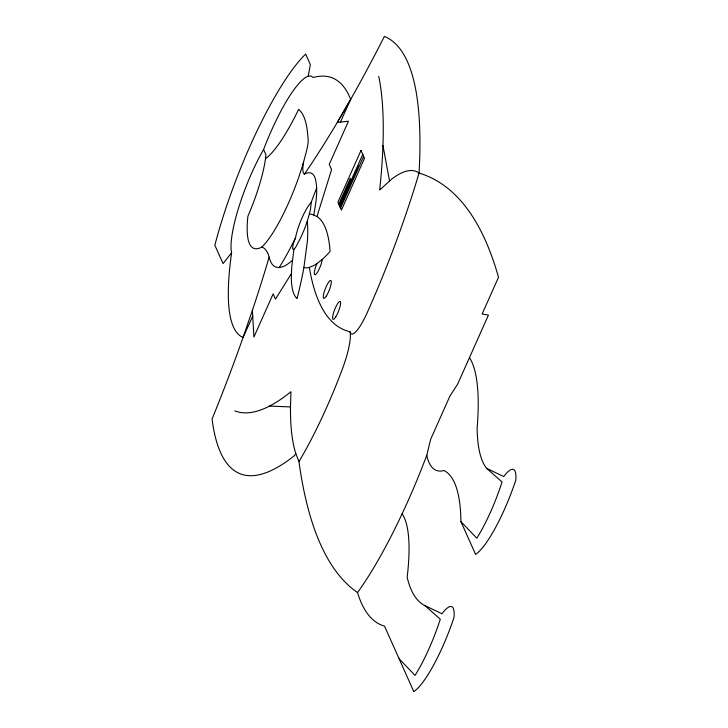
<?xml version="1.0" encoding="UTF-8"?>
<svg xmlns="http://www.w3.org/2000/svg" width="728" height="728" viewBox="0 0 728 728"><rect width="100%" height="100%" fill="white"/><g stroke="black" fill="none" stroke-linecap="round" stroke-linejoin="round"><path stroke-width="1.09" d="M292.383 260.315C287.624 264.482 280.462 270.179 274.028 266.139A151.788 32.906 -68.6 0 1 269.16 257.12A175.184 37.983 -68.6 0 0 261.916 247.001A127.846 27.719 -68.6 0 1 247.884 216.271A66.348 14.387 -68.6 0 0 265.493 158.677A94.049 20.393 -68.6 0 0 298.616 109.4A241.223 52.298 -68.6 0 1 307.516 132.66L308.144 139.33A27.291 5.915 -68.6 0 1 308.099 142.36L307.798 144.836A27.291 5.915 -68.6 0 1 306.16 152.334L303.603 161.944A32.724 7.098 -68.6 0 0 304.459 174.092A108.19 23.46 -68.6 0 1 315.015 177.705C318.5 189.871 315.834 202.757 313.795 214.951M402.093 513.795A261.698 56.739 -68.6 0 1 407.161 577.34A441.459 95.714 -68.6 0 0 424.934 605.596L441.951 613.777A48.248 10.456 -68.6 0 1 454.017 617.38A69.952 15.17 -68.6 0 1 413.804 691.6L384.511 626.116A601.801 130.476 -68.6 0 1 357.53 592.556A1517.279 328.956 -68.6 0 1 298.944 461.598L295.823 453.653A432.596 93.785 -68.6 0 1 290.472 406.925L290.954 391.737A588.579 127.609 -68.6 0 1 234.835 410.892M322.231 259.477L322.222 259.614A9.646 2.093 -68.6 0 1 315.97 274.219A9.646 2.093 -68.6 0 1 316.18 265.483L316.908 263.718M265.493 158.677L265.938 154.755L263.6 149.513A82.419 17.872 -68.6 0 1 308.235 76.185L310.337 64.574L305.651 54.1A151.724 32.897 -68.6 0 0 214.86 245.263L223.068 263.6L231.613 252.752A70.325 15.252 -68.6 0 1 263.6 149.513M293.93 249.267L291.701 267.231L291.327 277.313A150.76 32.687 -68.6 0 0 297.051 298.526A174.92 37.92 -68.6 0 0 303.913 267.458L307.362 241.286A174.92 37.92 -68.6 0 0 307.616 225.662L307.243 221.303L309.373 213.996A29.884 6.479 -68.6 0 0 311.084 202.621L316.68 187.897M357.53 592.556A186.559 40.45 -68.6 0 0 398.889 520.611L404.768 508.099A186.559 40.45 -68.6 0 0 421.576 468.768L426.79 455.328L430.63 439.357L449.868 396.214L457.666 384.084L488.442 315.06L482.118 314.023L498.507 277.268A1768.148 383.347 -68.6 0 0 419.046 173.027A690.29 149.659 -68.6 0 0 384.384 36.4A487.269 105.642 -68.6 0 1 350.687 99.354L337.282 122.459A487.269 105.642 -68.6 0 1 304.459 174.092M316.971 216.525L331.586 169.606L329.238 164.364L348.475 121.221L337.282 122.459L350.687 99.354A511.365 110.865 -68.6 0 0 313.24 77.487L311.047 76.04L308.235 76.185M269.16 257.12A395.604 85.767 -68.6 0 1 252.398 310.319L243.088 337.419A395.604 85.767 -68.6 0 1 212.066 419.01A576.822 125.061 -68.6 0 0 294.285 455.746L295.823 453.653M338.784 204.204L350.323 178.315M339.166 205.041L350.705 179.161M339.667 206.161L362.744 154.391M340.103 207.143L358.422 166.057M340.54 208.126L363.627 156.356M252.725 316.098L243.088 337.419A283.674 61.507 -68.6 0 1 231.613 252.752M340.404 122.113L350.687 99.354M291.382 273.61L275.484 299.126L273.146 293.885L253.908 337.028L252.398 310.319M269.533 406.088L290.472 406.925M309.373 213.996L312.23 214.414L317.363 216.753A313.586 67.986 -68.6 0 1 330.103 251.397A171.681 37.219 -68.6 0 1 322.322 259.405L315.279 264.801L309.109 267.504A171.681 37.219 -68.6 0 1 303.913 267.458M469.487 357.584A353.389 76.613 -68.6 0 1 477.122 428.155A312.285 67.704 -68.6 0 0 486.704 468.386L503.721 476.567A48.248 10.456 -68.6 0 1 515.788 480.171A69.952 15.17 -68.6 0 1 475.584 554.39L460.933 521.648A353.389 76.613 -68.6 0 0 444.007 470.515A211.084 45.764 -68.6 0 1 426.79 455.328M486.704 468.386L502.047 481.991A65.138 14.123 -68.6 0 1 476.822 538.174L460.933 521.648M424.934 605.596L440.276 619.2A65.138 14.123 -68.6 0 1 415.042 675.384L399.162 658.858M382.946 145.482L389.516 180.881M309.364 267.422L309.5 268.341A759.231 164.61 -68.6 0 0 350.041 331.759A42.725 9.264 -68.6 0 1 342.206 369.469A150.76 32.687 -68.6 0 1 298.944 461.598M303.603 161.944A72.363 15.688 -68.6 0 1 261.916 247.001M378.751 76.303A642.851 139.376 -68.6 0 1 379.688 189.999L391.709 179.097A272.39 59.059 -68.6 0 1 419.046 173.027A256.948 55.71 -68.6 0 1 367.294 312.494A32.623 7.071 -68.6 0 1 350.041 331.759M279.152 267.613A114.46 24.816 -68.6 0 0 295.504 237.865A24.779 5.369 -68.6 0 1 311.084 202.621M295.504 237.865A9.646 2.093 -68.6 0 0 292.829 249.113A9.646 2.093 -68.6 0 0 297.843 243.106A29.884 6.479 -68.6 0 0 307.243 221.303M360.988 150.469L337.91 202.238L341.423 210.092L364.501 158.322L360.988 150.469M326.381 295.978A9.646 2.093 -68.6 0 0 331.131 280.771A9.646 2.093 -68.6 0 0 324.351 291.446A9.646 2.093 -68.6 0 0 326.381 295.978M335.69 316.98A9.646 2.093 -68.6 0 0 340.449 301.765A9.646 2.093 -68.6 0 0 333.661 312.439A9.646 2.093 -68.6 0 0 335.69 316.98"/></g></svg>
